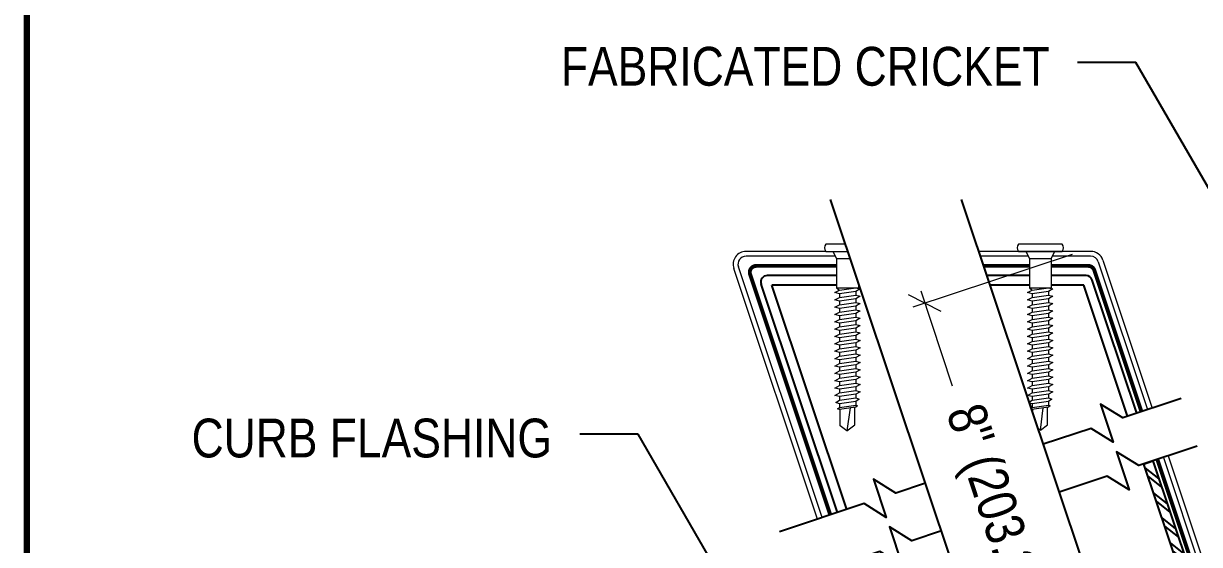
# Model space of a CAD drawing. Header units: inches. Extents: x 0 to 20, y 0 to 16.8.
# Drawn here: x 0 to 5.68, y 9.83 to 12.35 of the extents above; entities that cross this region are included whole.
import ezdxf
from ezdxf.enums import TextEntityAlignment as Align

# ---------------------------------------------------------------- set-up
doc = ezdxf.new("R2010")
doc.units = ezdxf.units.IN
doc.header["$MEASUREMENT"] = 0
doc.linetypes.add('HIDDEN', pattern=[0.375, 0.25, -0.125])
doc.layers.get('0').update_dxf_attribs({"linetype": 'CONTINUOUS'})
doc.layers.get('DEFPOINTS').update_dxf_attribs({"linetype": 'CONTINUOUS'})
doc.layers.add('FSBP-ACCESSORY-FIRESTONE', color=7, linetype='CONTINUOUS', lineweight=9)
doc.layers.add('FSBP-TRIMS', color=7, linetype='CONTINUOUS', lineweight=9)
for name, color, linetype in [('FSBP-ANNO-NOTE', 7, 'CONTINUOUS'), ('FSBP-TTLB-BORDER', 7, 'CONTINUOUS'), ('FSBP-TTLB-TEXT', 7, 'CONTINUOUS'), ('FSBP-UNDERLAYMENT', 7, 'HIDDEN'), ('FSBP-WALL-CURB', 9, 'CONTINUOUS')]:
    doc.layers.add(name, color=color, linetype=linetype)
doc.styles.add('ARIAL', font='arial.ttf')
doc.styles.add('ARIAL_BOLD', font='')
doc.styles.add('FSBP_ARIAL_NAR', font='ARIALN.TTF')
doc.styles.add('TXT', font='simplex.shx')
doc.styles.get('ARIAL_BOLD').set_extended_font_data('Arial Black')
doc.dimstyles.new('FSBP-DIM', dxfattribs={"dimtxt": 0.1875, "dimasz": 0.125, "dimexe": 0.0625, "dimexo": 0.125, "dimgap": 0.125, "dimtad": 0, "dimdec": 0, "dimzin": 1, "dimdsep": 46, "dimlunit": 4, "dimtxsty": 'FSBP_ARIAL_NAR', "dimblk": 'OBLIQUE', "dimcen": 0.09375, "dimdle": 0.0625, "dimclrd": 256, "dimclre": 256, "dimclrt": 256, "dimadec": 0, "dimazin": 0, "dimtfac": 1, "dimtdec": 0, "dimtmove": 1, "dimatfit": 3, "dimfxl": 0, "dimtolj": 1, "dimtzin": 0, "dimlwd": -1, "dimlwe": -1, "dimarcsym": 0})
doc.dimstyles.new('STANDARD$7', dxfattribs={"dimscale": 1.5, "dimtxt": 0.2, "dimasz": 0.1, "dimexe": 0.1, "dimexo": 0.125, "dimgap": 0.09, "dimtad": 0, "dimdec": 3, "dimzin": 4, "dimdsep": 46, "dimtxsty": 'TXT', "dimcen": 0.09, "dimadec": 0, "dimazin": 0, "dimtfac": 1, "dimtdec": 3, "dimtofl": 0, "dimtmove": 2, "dimatfit": 3, "dimfxl": 0, "dimtolj": 1, "dimtzin": 4, "dimarcsym": 0})

# ---------------------------------------------------------------- blocks, each defined once
blk = doc.blocks.new('_OBLIQUE')
at = {"color": 0, "linetype": 'ByBlock'}
blk.add_line((-0.5, -0.5), (0.5, 0.5), dxfattribs=at)
blk = doc.blocks.new('*D3')
at = {"layer": 'DEFPOINTS', "color": 0, "transparency": 16777216}
for p in [(5.1877, 11.2756), (4.3569, 11.0012), (6.118, 8.4582)]:
    blk.add_point(p, dxfattribs=at)
at = {"layer": 'FSBP-ACCESSORY-FIRESTONE', "transparency": 16777216}
for p, q in [((5.069, 11.2364), (4.2976, 10.9816)), ((4.3373, 11.0606), (4.4889, 10.6017)), ((5.3068, 8.1245), (5.1441, 8.6173)), ((5.9993, 8.419), (5.2279, 8.1642))]:
    blk.add_line(p, q, dxfattribs=at)
at = {"layer": 'FSBP-ACCESSORY-FIRESTONE', "transparency": 16777216, "xscale": 0.125, "yscale": 0.125, "zscale": 0.125}
for p, rotation in [((4.3569, 11.0012), 108.2740616534372), ((5.2873, 8.1838), 288.2740616534372)]:
    blk.add_blockref('_OBLIQUE', p, dxfattribs=dict(at, rotation=rotation))
at = {"layer": 'FSBP-ACCESSORY-FIRESTONE', "transparency": 16777216, "insert": (4.8134, 9.6085), "char_height": 0.1875, "attachment_point": 5, "rotation": 288.2741, "style": 'FSBP_ARIAL_NAR'}
blk.add_mtext('\\A1;8" (203.2 mm) MIN.', dxfattribs=at)
blk = doc.blocks.new('A$C486F1324')
at = {"layer": 'FSBP-TTLB-BORDER', "const_width": 0.0312}
blk.add_lwpolyline([(20.0156, 2.6308), (20.0156, 15.6308), (0.0156, 15.6308), (0.0156, 2.6308)], dxfattribs=at)
at = {"layer": 'FSBP-TTLB-TEXT'}
for tag, height, style, p in [('MAXIMUM_WARRANTY', 0.1875, 'ARIAL_BOLD', (18.0555, 2.8549)), ('ACCPT_SYSTEMS', 0.2188, 'ARIAL', (12.51, 1.5058))]:
    blk.add_attdef(tag, text='', height=height, dxfattribs=dict(at, style=style)).set_placement(p, align=Align.MIDDLE_LEFT)
for tag, height, style, p in [('DETAIL_DESCP_LINE_1', 0.2188, 'ARIAL_BOLD', (10.3468, 2.2572)), ('ISSUE_REV_DATE', 0.2188, 'ARIAL', (16.8563, 1.9026)), ('DETAIL_NUMBER', 0.4375, 'ARIAL', (18.935, 1.7377))]:
    blk.add_attdef(tag, text='', height=height, dxfattribs=dict(at, style=style)).set_placement(p, align=Align.MIDDLE_CENTER)

msp = doc.modelspace()

# ---------------------------------------------------------------- hatches: boundary and pattern name
at = {"layer": 'FSBP-WALL-CURB'}
h = msp.add_hatch(dxfattribs=at)
h.set_pattern_fill('ANSI32', color=256, scale=0.1875, angle=30, style=0)
h.set_pattern_definition([(142, (27.981486, 18.18618), (0.0432887, 0.055407), []), (142, (27.94859, 18.18214), (0.0432887, 0.055407), [])])
h.paths.add_polyline_path([(7.2177, 7.1888), (7.211, 7.2088), (7.1832, 7.2365), (6.5389, 7.0201), (5.4577, 10.2394), (5.4132, 10.2244), (6.5123, 6.9519)])
h.paths.add_polyline_path([(7.311, 7.2423), (7.3177, 7.2224), (7.9787, 7.4444), (7.9608, 7.4977), (7.2498, 7.2589), (7.3165, 7.2812)])

# ---------------------------------------------------------------- linework, layer by layer
at = {"layer": 'FSBP-ACCESSORY-FIRESTONE'}
for p, q in [((3.9123, 11.2517), (3.9299, 11.2166)), ((3.9299, 11.2166), (3.9299, 11.076)), ((3.9299, 11.2166), (3.9957, 11.2166)), ((4.8437, 11.2517), (4.8613, 11.2166)), ((4.8613, 11.2166), (4.8613, 11.076)), ((4.8613, 11.2166), (4.9667, 11.2166)), ((4.9667, 11.2166), (4.9843, 11.2517)), ((4.9667, 11.2166), (4.9667, 11.076)), ((5.1945, 11.2016), (5.4328, 10.4869)), ((5.2168, 11.209), (5.455, 10.4944)), ((3.8381, 9.9577), (3.4327, 11.1694)), ((3.8604, 9.9651), (3.4549, 11.1769)), ((4.0354, 11.0981), (4.0354, 11.076)), ((3.9299, 11.076), (3.9431, 11.0647)), ((3.9431, 11.0469), (3.9431, 11.0292)), ((4.0222, 11.0582), (4.0222, 11.0405)), ((4.8613, 11.076), (4.8745, 11.0647)), ((4.8745, 11.0469), (4.8745, 11.0292)), ((4.9536, 11.0582), (4.9536, 11.0405)), ((3.9431, 11.0114), (3.9431, 10.9936)), ((3.9431, 10.9759), (3.9431, 10.9581)), ((4.0222, 11.0227), (4.0222, 11.0049)), ((4.0222, 10.9872), (4.0222, 10.9694)), ((4.8745, 11.0114), (4.8745, 10.9936)), ((4.8745, 10.9759), (4.8745, 10.9581)), ((4.9536, 11.0227), (4.9536, 11.0049)), ((4.9536, 10.9872), (4.9536, 10.9694)), ((3.9431, 10.9404), (3.9431, 10.9226)), ((4.0222, 10.9517), (4.0222, 10.9339)), ((4.0222, 10.9162), (4.0222, 10.8984)), ((4.8745, 10.9404), (4.8745, 10.9226)), ((4.9536, 10.9517), (4.9536, 10.9339)), ((4.9536, 10.9162), (4.9536, 10.8984)), ((3.9431, 10.9049), (3.9431, 10.8871)), ((3.9431, 10.8693), (3.9431, 10.8516)), ((4.0222, 10.8806), (4.0222, 10.8629)), ((4.8745, 10.9049), (4.8745, 10.8871)), ((4.8745, 10.8693), (4.8745, 10.8516)), ((4.9536, 10.8806), (4.9536, 10.8629)), ((3.9431, 10.8338), (3.9431, 10.8161)), ((4.0222, 10.8451), (4.0222, 10.8274)), ((4.0222, 10.8096), (4.0222, 10.7919)), ((4.8745, 10.8338), (4.8745, 10.8161)), ((4.9536, 10.8451), (4.9536, 10.8274)), ((4.9536, 10.8096), (4.9536, 10.7919)), ((3.9431, 10.7983), (3.9431, 10.7806)), ((3.9431, 10.7628), (3.9431, 10.745)), ((4.0222, 10.7741), (4.0222, 10.7563)), ((4.8745, 10.7983), (4.8745, 10.7806)), ((4.8745, 10.7628), (4.8745, 10.745)), ((4.9536, 10.7741), (4.9536, 10.7563)), ((3.9431, 10.7273), (3.9431, 10.7095)), ((3.9431, 10.6918), (3.9431, 10.674)), ((4.0222, 10.7386), (4.0222, 10.7208)), ((4.0222, 10.7031), (4.0222, 10.6853)), ((4.8745, 10.7273), (4.8745, 10.7095)), ((4.8745, 10.6918), (4.8745, 10.674)), ((4.9536, 10.7386), (4.9536, 10.7208)), ((4.9536, 10.7031), (4.9536, 10.6853)), ((3.9431, 10.6563), (3.9431, 10.6385)), ((4.0222, 10.6676), (4.0222, 10.6498)), ((4.0222, 10.6321), (4.0222, 10.6143)), ((4.8745, 10.6563), (4.8745, 10.6385)), ((4.9536, 10.6676), (4.9536, 10.6498)), ((4.9536, 10.6321), (4.9536, 10.6143)), ((3.9431, 10.6208), (3.9431, 10.603)), ((3.9431, 10.5852), (3.9431, 10.5675)), ((4.0222, 10.5965), (4.0222, 10.5788)), ((4.8745, 10.6208), (4.8745, 10.603)), ((4.8745, 10.5852), (4.8745, 10.5675)), ((4.9536, 10.5965), (4.9536, 10.5788)), ((3.9431, 10.5497), (3.9431, 10.532)), ((4.0222, 10.561), (4.0222, 10.5433)), ((4.0222, 10.5255), (4.0222, 10.5078)), ((4.8745, 10.5497), (4.8745, 10.532)), ((4.9536, 10.561), (4.9536, 10.5433)), ((4.9536, 10.5255), (4.9536, 10.5078)), ((3.9431, 10.5142), (3.9431, 10.4965)), ((3.9475, 10.4088), (3.9475, 10.4882)), ((3.9814, 10.3843), (3.9965, 10.4952)), ((3.9964, 10.4948), (3.9965, 10.4952)), ((4.0178, 10.469), (4.0178, 10.4982)), ((4.0178, 10.4135), (4.0178, 10.4982)), ((4.8745, 10.5142), (4.8745, 10.4965)), ((4.8789, 10.4686), (4.8789, 10.4882)), ((4.9146, 10.3876), (4.9279, 10.4952)), ((4.9492, 10.4135), (4.9492, 10.4982)), ((3.9795, 10.3848), (3.9475, 10.4088)), ((3.9795, 10.3848), (4.0178, 10.4135)), ((4.9146, 10.3876), (4.9492, 10.4135)), ((4.9146, 10.3876), (4.9031, 10.3963)), ((5.5097, 10.2561), (5.786, 9.4272)), ((5.5318, 10.264), (5.8029, 9.4507))]:
    msp.add_line(p, q, dxfattribs=at)
msp.add_lwpolyline([(3.9722, 11.2869), (3.8772, 11.2869), (3.8772, 11.2869, 0.375321), (3.8772, 11.2517), (3.984, 11.2517)], format="xyb", dxfattribs=at)
msp.add_lwpolyline([(5.0195, 11.2517, 0.375321), (5.0195, 11.2869), (5.0195, 11.2869), (4.8085, 11.2869), (4.8085, 11.2869, 0.375321), (4.8085, 11.2517)], format="xyb", close=True, dxfattribs=at)
for points in [[(3.9211, 11.0526), (3.9431, 11.0647), (4.0222, 11.076), (4.0442, 11.0702), (4.0222, 11.0582), (3.9431, 11.0469)], [(3.9211, 11.0171), (3.9431, 11.0292), (4.0222, 11.0405), (4.0442, 11.0347), (4.0222, 11.0227), (3.9431, 11.0114)], [(4.8525, 11.0526), (4.8745, 11.0647), (4.9536, 11.076), (4.9755, 11.0702), (4.9536, 11.0582), (4.8745, 11.0469)], [(4.8525, 11.0171), (4.8745, 11.0292), (4.9536, 11.0405), (4.9755, 11.0347), (4.9536, 11.0227), (4.8745, 11.0114)], [(3.9211, 10.9816), (3.9431, 10.9936), (4.0222, 11.0049), (4.0442, 10.9992), (4.0222, 10.9872), (3.9431, 10.9759)], [(3.9211, 10.9461), (3.9431, 10.9581), (4.0222, 10.9694), (4.0442, 10.9637), (4.0222, 10.9517), (3.9431, 10.9404)], [(4.8525, 10.9816), (4.8745, 10.9936), (4.9536, 11.0049), (4.9755, 10.9992), (4.9536, 10.9872), (4.8745, 10.9759)], [(4.8525, 10.9461), (4.8745, 10.9581), (4.9536, 10.9694), (4.9755, 10.9637), (4.9536, 10.9517), (4.8745, 10.9404)], [(3.9211, 10.9106), (3.9431, 10.9226), (4.0222, 10.9339), (4.0442, 10.9282), (4.0222, 10.9162), (3.9431, 10.9049)], [(4.8525, 10.9106), (4.8745, 10.9226), (4.9536, 10.9339), (4.9755, 10.9282), (4.9536, 10.9162), (4.8745, 10.9049)], [(3.9211, 10.8751), (3.9431, 10.8871), (4.0222, 10.8984), (4.0442, 10.8927), (4.0222, 10.8806), (3.9431, 10.8693)], [(3.9211, 10.8396), (3.9431, 10.8516), (4.0222, 10.8629), (4.0442, 10.8571), (4.0222, 10.8451), (3.9431, 10.8338)], [(4.8525, 10.8751), (4.8745, 10.8871), (4.9536, 10.8984), (4.9755, 10.8927), (4.9536, 10.8806), (4.8745, 10.8693)], [(4.8525, 10.8396), (4.8745, 10.8516), (4.9536, 10.8629), (4.9755, 10.8571), (4.9536, 10.8451), (4.8745, 10.8338)], [(3.9211, 10.8041), (3.9431, 10.8161), (4.0222, 10.8274), (4.0442, 10.8216), (4.0222, 10.8096), (3.9431, 10.7983)], [(4.8525, 10.8041), (4.8745, 10.8161), (4.9536, 10.8274), (4.9755, 10.8216), (4.9536, 10.8096), (4.8745, 10.7983)], [(3.9211, 10.7685), (3.9431, 10.7806), (4.0222, 10.7919), (4.0442, 10.7861), (4.0222, 10.7741), (3.9431, 10.7628)], [(3.9211, 10.733), (3.9431, 10.745), (4.0222, 10.7563), (4.0442, 10.7506), (4.0222, 10.7386), (3.9431, 10.7273)], [(4.8525, 10.7685), (4.8745, 10.7806), (4.9536, 10.7919), (4.9755, 10.7861), (4.9536, 10.7741), (4.8745, 10.7628)], [(4.8525, 10.733), (4.8745, 10.745), (4.9536, 10.7563), (4.9755, 10.7506), (4.9536, 10.7386), (4.8745, 10.7273)], [(3.9211, 10.6975), (3.9431, 10.7095), (4.0222, 10.7208), (4.0442, 10.7151), (4.0222, 10.7031), (3.9431, 10.6918)], [(3.9211, 10.662), (3.9431, 10.674), (4.0222, 10.6853), (4.0442, 10.6796), (4.0222, 10.6676), (3.9431, 10.6563)], [(4.8525, 10.6975), (4.8745, 10.7095), (4.9536, 10.7208), (4.9755, 10.7151), (4.9536, 10.7031), (4.8745, 10.6918)], [(4.8525, 10.662), (4.8745, 10.674), (4.9536, 10.6853), (4.9755, 10.6796), (4.9536, 10.6676), (4.8745, 10.6563)], [(3.9211, 10.6265), (3.9431, 10.6385), (4.0222, 10.6498), (4.0442, 10.6441), (4.0222, 10.6321), (3.9431, 10.6208)], [(4.8525, 10.6265), (4.8745, 10.6385), (4.9536, 10.6498), (4.9755, 10.6441), (4.9536, 10.6321), (4.8745, 10.6208)], [(3.9211, 10.591), (3.9431, 10.603), (4.0222, 10.6143), (4.0442, 10.6086), (4.0222, 10.5965), (3.9431, 10.5852)], [(3.9211, 10.5555), (3.9431, 10.5675), (4.0222, 10.5788), (4.0442, 10.573), (4.0222, 10.561), (3.9431, 10.5497)], [(4.8525, 10.591), (4.8745, 10.603), (4.9536, 10.6143), (4.9755, 10.6086), (4.9536, 10.5965), (4.8745, 10.5852)], [(4.8525, 10.5555), (4.8745, 10.5675), (4.9536, 10.5788), (4.9755, 10.573), (4.9536, 10.561), (4.8745, 10.5497)], [(3.9266, 10.5207), (3.9431, 10.532), (4.0222, 10.5433), (4.0387, 10.5367), (4.0222, 10.5255), (3.9431, 10.5142)]]:
    msp.add_lwpolyline(points, close=True, dxfattribs=at)
for points in [[(3.9299, 11.076), (4.0354, 11.076)], [(4.8613, 11.076), (4.9667, 11.076)], [(4.8624, 10.5237), (4.8745, 10.532), (4.9536, 10.5433), (4.97, 10.5367), (4.9536, 10.5255), (4.8745, 10.5142), (4.8642, 10.5183)], [(4.0222, 10.4989), (3.9431, 10.4876), (3.9348, 10.4908), (3.9431, 10.4965), (4.0222, 10.5078)], [(3.9896, 10.5031), (4.0222, 10.5078), (4.0304, 10.5045), (4.0222, 10.4989), (3.9962, 10.4952)], [(4.8704, 10.4937), (4.8745, 10.4965), (4.9536, 10.5078), (4.9618, 10.5045), (4.9536, 10.4989), (4.8726, 10.4873)]]:
    msp.add_lwpolyline(points, dxfattribs=at)
at = {"layer": 'FSBP-TRIMS'}
for p, q in [((3.8772, 11.2517), (3.4919, 11.2517)), ((3.924, 11.2283), (3.4919, 11.2283)), ((5.1575, 11.2517), (4.6168, 11.2517)), ((4.8524, 11.2283), (4.6247, 11.2283)), ((5.1575, 11.2283), (4.9756, 11.2283))]:
    msp.add_line(p, q, dxfattribs=at)
for centre, radius, start, end in [((3.4919, 11.1892), 0.0625, 90, 198.5), ((3.4919, 11.1892), 0.0391, 90, 198.5), ((5.1575, 11.1892), 0.0625, 18.4349, 90), ((5.1575, 11.1892), 0.0391, 18.4349, 90)]:
    msp.add_arc(centre, radius, start, end, dxfattribs=at)
at = {"layer": 'FSBP-UNDERLAYMENT', "const_width": 0.0187}
for points in [[(3.9299, 11.1814), (3.5414, 11.1814, 0.511918), (3.5117, 11.1403), (3.8991, 9.978)], [(5.4031, 10.4771), (5.1755, 11.1601, 0.322823), (5.1458, 11.1814), (4.9667, 11.1814)], [(11.0738, 10.1198), (6.1237, 8.5114, -0.411992), (6.0451, 8.5511), (5.4801, 10.2462)]]:
    msp.add_lwpolyline(points, format="xyb", dxfattribs=at)
msp.add_lwpolyline([(4.8613, 11.1814), (4.6403, 11.1814)], dxfattribs=at)
at = {"layer": 'FSBP-WALL-CURB'}
for p, q in [((4.8718, 8.5984), (3.9003, 11.5017)), ((5.4418, 8.7862), (4.5332, 11.5017)), ((3.9342, 9.9896), (3.5649, 11.0934)), ((3.9299, 11.1346), (3.5946, 11.1346)), ((3.9787, 10.0045), (3.6163, 11.0877)), ((3.9299, 11.0877), (3.6163, 11.0877)), ((4.8613, 11.1346), (4.656, 11.1346)), ((4.8613, 11.0877), (4.6717, 11.0877)), ((5.1356, 11.1346), (4.9667, 11.1346)), ((5.1244, 11.0877), (4.9667, 11.0877)), ((5.3362, 10.4547), (5.1244, 11.0877)), ((5.3806, 10.4696), (5.1653, 11.1132)), ((5.4134, 10.2239), (5.4578, 10.2388)), ((5.4578, 10.2388), (6.5389, 7.0201)), ((5.4134, 10.2239), (5.4134, 10.224)), ((5.4134, 10.2239), (6.5123, 6.9519))]:
    msp.add_line(p, q, dxfattribs=at)
for points in [[(5.5947, 10.5409), (5.3129, 10.447), (5.2055, 10.5139), (5.2671, 10.329), (5.1597, 10.396), (4.9289, 10.319)], [(5.6719, 10.3102), (5.3901, 10.2163), (5.2827, 10.2832), (5.3443, 10.0983), (5.2369, 10.1652), (5.0061, 10.0883)], [(4.3589, 10.1312), (4.2154, 10.0834), (4.108, 10.1503), (4.1696, 9.9654), (4.0622, 10.0323), (3.6535, 9.8961)], [(4.4361, 9.9005), (4.2926, 9.8526), (4.1852, 9.9196), (4.2468, 9.7347), (4.1394, 9.8016), (3.7307, 9.6654)]]:
    msp.add_lwpolyline(points, dxfattribs=at)
for centre, start, end in [((3.5946, 11.1033), 90, 198.5), ((5.1356, 11.1033), 18.5, 90)]:
    msp.add_arc(centre, 0.0312, start, end, dxfattribs=at)

# ---------------------------------------------------------------- block references
msp.add_blockref('A$C486F1324', (0, 0))

# ---------------------------------------------------------------- texts
at = {"layer": 'FSBP-ANNO-NOTE', "char_height": 0.1875, "attachment_point": 3, "style": 'FSBP_ARIAL_NAR'}
for s, insert in [('FABRICATED CRICKET', (4.9594, 12.2399)), ('CURB FLASHING', (2.5542, 10.4432))]:
    msp.add_mtext(s, dxfattribs=dict(at, insert=insert))

# ---------------------------------------------------------------- dimensions: what is measured, and where the dimension line sits
at = {"layer": 'FSBP-ACCESSORY-FIRESTONE'}
dim = msp.add_linear_dim(base=(4.3569, 11.0012), p1=(6.118, 8.4582), p2=(5.1877, 11.2756), angle=108.2741, text='8" (203.2 mm) MIN.', dimstyle='FSBP-DIM', dxfattribs=at)
dim.commit()
dim.dimension.update_dxf_attribs({"geometry": '*D3', "text_midpoint": (4.8134, 9.6085), "dimtype": 161})

# ---------------------------------------------------------------- leaders
at = {"layer": 'FSBP-ANNO-NOTE', "annotation_type": 0, "has_hookline": 1, "hookline_direction": 1}
for points, text_width in [([(11.0518, 10.3947), (9.0155, 13.9328), (8.7342, 13.9328)], 4.0187), ([(6.9498, 9.4402), (5.3757, 12.1649), (5.0944, 12.1649)], 2.3404), ([(3.6798, 9.1431), (2.9704, 10.3682), (2.6892, 10.3682)], 1.7188)]:
    msp.add_leader(points, dimstyle='STANDARD$7', override={"dimasz": 0.1875, "dimtad": 0}, dxfattribs=dict(at, text_width=text_width))

doc.saveas('drawing.dxf')
